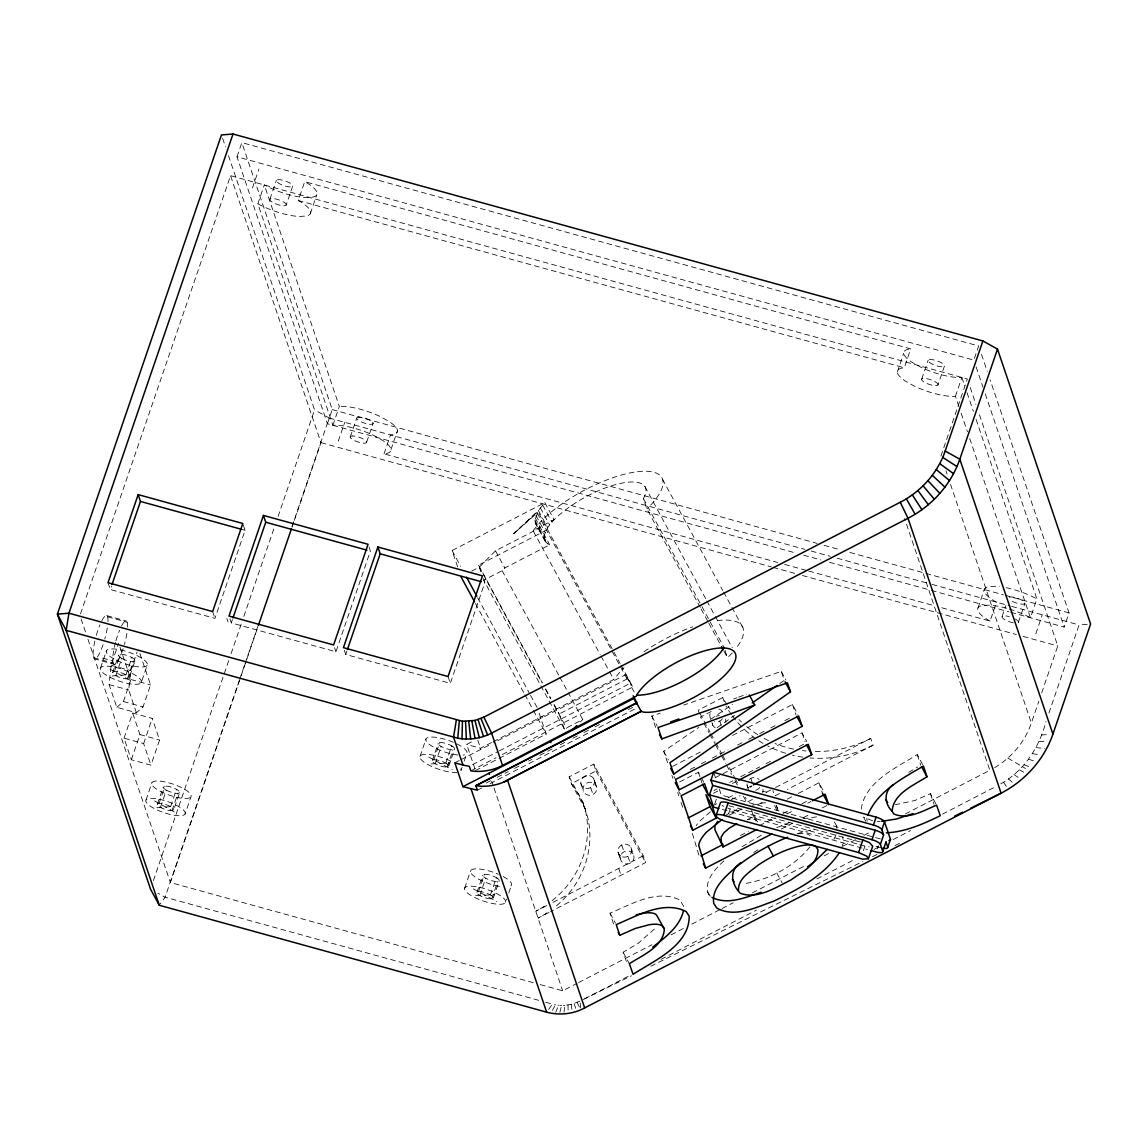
<?xml version="1.0" encoding="UTF-8"?>
<svg xmlns="http://www.w3.org/2000/svg" width="1148" height="1148" viewBox="0 0 1148 1148"><rect width="100%" height="100%" fill="white"/><g stroke="black" fill="none" stroke-linecap="round" stroke-linejoin="round"><path stroke-width="0.75" stroke-dasharray="5 3.75" d="M139.927 653.542L150.56 684.94L143.026 706.953L136.411 712.721L116.795 707.312L109.103 684.595L111.098 665.194L118.631 643.181M136.411 712.721L128.72 690.005L130.714 670.604L137.1 651.978M564.012 1012.177L564.902 1005.375L571.144 1004.428L580.041 1001.156M545.013 541.081L535.714 523.919L534.896 520.144L538.355 510.487L544.841 502.652L554.154 519.829C548.084 525.31 538.125 539.79 549.705 544.798L504.804 567.973L502.121 570.7L483.681 580.214L564.299 729.037L582.739 719.509L568.317 692.89M559.88 1012.278L561.616 1005.447L564.902 1005.375M836.06 834.783L832.329 842.618M841.742 847.942L843.306 842.819L842.761 836.863M80.518 613.85L230.547 175.658L967.348 378.984L963.33 390.707M237.005 156.788L241.855 142.625L978.656 345.964L973.805 360.113L237.005 156.788L327.41 423.756L795.033 552.805M243.247 524.851L245.098 530.304L214.949 618.37L110.323 589.498L111.485 586.111M252.474 187.885L258.931 169.014M257.855 203.784L264.313 184.914A34.282 9.629 18.9 0 0 306.2 197.614L313.203 197.054A34.282 9.629 18.9 0 0 304.708 181.642L298.236 200.513A34.282 9.629 18.9 0 1 306.746 215.924L299.728 216.484A34.282 9.629 18.9 0 1 257.855 203.784L332.877 425.32A34.282 9.629 18.9 0 1 373.904 435.494L382.786 440.459A34.282 9.629 18.9 0 1 384.035 453.847L777.684 562.491M100.55 667.964L106.477 650.672M269.909 199.235L276.367 180.365M112.762 672.341L118.689 655.034M114.441 671.652L120.368 654.346M115.805 675.67L121.731 658.364A8.653 2.425 18.9 0 1 123.783 654.618A8.653 2.425 18.9 0 1 134.976 660.861L129.05 678.167A8.653 2.425 18.9 0 1 115.805 675.67A8.653 2.425 18.9 0 1 117.857 671.924A8.653 2.425 18.9 0 1 129.05 678.167M286.196 205.062A8.653 2.425 18.9 0 0 275.003 198.834A8.653 2.425 18.9 0 0 272.951 202.565A8.653 2.425 18.9 0 0 286.196 205.062L292.654 186.191A8.653 2.425 18.9 0 0 281.461 179.949A8.653 2.425 18.9 0 0 279.409 183.694A8.653 2.425 18.9 0 0 292.654 186.191M126.007 674.837L131.934 657.531M127.371 678.855L133.283 661.549M116.795 707.312L123.41 701.543L130.944 679.53L119.751 646.482M141.261 682.529A21.654 6.07 18.9 0 0 113.293 666.931A21.654 6.07 18.9 0 0 108.156 676.287A21.654 6.07 18.9 0 0 141.261 682.529L147.188 665.237A21.654 6.07 18.9 0 0 119.22 649.639A21.654 6.07 18.9 0 0 114.083 658.981A21.654 6.07 18.9 0 0 147.188 665.237M124.027 738.164L132.637 712.994L152.254 718.404L159.572 740.001L150.948 765.156L131.331 759.746L124.027 738.164L143.643 743.574L150.948 765.156M310.304 213.686L316.762 194.816M131.331 759.746L139.956 734.577L132.637 712.994M143.643 743.574L152.254 718.404M145.983 800.041L151.909 782.735M157.391 804.117L163.317 786.825M159.07 803.428L164.996 786.122M160.433 807.446L166.36 790.14A8.653 2.425 18.9 0 1 168.412 786.409A8.653 2.425 18.9 0 1 179.605 792.651L173.678 809.943A8.653 2.425 18.9 0 1 160.433 807.446A8.653 2.425 18.9 0 1 162.485 803.7A8.653 2.425 18.9 0 1 173.678 809.943M368.996 547.022L370.374 551.112L335.919 651.763L231.293 622.89L232.441 619.533M170.636 806.614L176.562 789.322M171.999 810.631L177.911 793.34M153.402 880.602L228.768 660.473M231.078 653.7L241.525 623.221M243.835 616.447L273.985 528.396M278.046 516.543L314.566 409.865L228.366 155.31M185.086 814.018A20.779 5.826 18.9 0 0 158.223 799.051A20.779 5.826 18.9 0 0 153.301 808.02A20.779 5.826 18.9 0 0 185.086 814.018L190.999 796.726A20.779 5.826 18.9 0 0 164.15 781.745A20.779 5.826 18.9 0 0 159.213 790.728A20.779 5.826 18.9 0 0 190.999 796.726M239.329 680.477L165.111 897.219L160.246 903.921M239.903 678.784L244.538 665.237M245.127 663.544L257.87 626.291M292.08 526.387L329.189 418.016L314.566 409.865M533.303 982.674L170.349 882.511L257.812 627.038M291.994 527.219L293.73 522.139M294.304 520.446L320.952 442.626L230.547 175.658M327.41 423.756L332.26 409.606L241.855 142.625M332.877 425.32L339.334 406.449L264.313 184.914M338.258 441.219L344.73 422.349M350.226 437.087L356.684 418.216M366.686 442.08L373.143 423.21M384.035 453.847L390.492 434.977A34.282 9.629 18.9 0 0 389.244 421.574L380.361 416.624A34.282 9.629 18.9 0 0 339.334 406.449M391.023 449.471L397.495 430.6M483.423 578.592L484.8 582.682L450.346 683.333L345.72 654.46L346.868 651.103M420.039 756.374L425.951 739.082M432.308 760.622L438.235 743.316M433.844 759.861L439.756 742.555M435.178 763.707L441.105 746.415M445.811 763.176L451.738 745.884M447.16 767.022L453.073 749.73M448.681 766.276L454.608 748.97M462.041 767.366L460.965 770.509A21.654 6.07 18.9 0 0 459.286 766.721M464.194 761.067L466.877 753.203M464.667 888.165L470.58 870.858M476.937 892.398L482.863 875.106M478.458 891.637L484.384 874.346M479.807 895.497L485.733 878.191M490.44 894.952L496.366 877.66M491.774 898.812L497.701 881.506M493.31 898.052L499.236 880.746M505.579 902.285A21.654 6.07 18.9 0 0 476.75 886.773A21.654 6.07 18.9 0 0 473.033 896.617A21.654 6.07 18.9 0 0 505.579 902.285L506.655 899.142M508.822 892.857L511.506 884.993M714.716 803.973L716.338 799.252M728.65 813.631L730.257 808.924L858.058 844.182M897.277 372.139L903.734 353.268M958.853 406.435L955.423 396.29A34.282 9.629 18.9 0 1 914.396 386.115L905.514 381.165A34.282 9.629 18.9 0 1 904.265 367.762L910.723 348.892L304.708 181.642M921.7 379.113L928.158 360.242M937.988 384.939A8.653 2.425 18.9 0 0 926.795 378.696A8.653 2.425 18.9 0 0 924.743 382.442A8.653 2.425 18.9 0 0 937.988 384.939L944.445 366.069A8.653 2.425 18.9 0 0 933.267 359.826A8.653 2.425 18.9 0 0 931.2 363.572A8.653 2.425 18.9 0 0 944.445 366.069M955.423 396.29L961.88 377.419A34.282 9.629 18.9 0 1 920.854 367.245L911.971 362.28A34.282 9.629 18.9 0 1 910.723 348.892M940.958 456.043L962.756 392.386M863.339 850.812L864.961 846.09L869.237 846.894M877.216 848.817L878.292 845.66M977.996 607.923L984.467 589.053M941.719 607.751L990.05 621.097L996.521 602.226A34.282 9.629 18.9 0 1 988.012 586.815L995.029 586.255A34.282 9.629 18.9 0 1 999.578 586.614M1002.104 616.548L1005.878 605.541M1018.391 622.374L1024.848 603.504M1009.279 609.028A34.282 9.629 18.9 0 1 1030.445 617.825L1036.902 598.955L975.628 418.001M1035.826 633.725L1042.284 614.854M994.642 767.668A83.617 78.451 -18.7 0 0 1031.378 723.01L1038.825 701.241M1041.695 692.861L1057.753 645.951L978.785 412.778M1010.728 612.314L1064.21 627.081L1069.061 612.932L990.093 379.758M1000.712 783.869C1024.131 770.911 1039.471 747.018 1046.015 721.489M1048.913 713.023L1079.063 624.957L1087.3 624.297M555.704 1012.321L558.617 1005.261L561.616 1005.447M564.299 729.037L559.205 713.984L627.095 678.956L627.741 677.578L625.703 674.651L493.54 742.856M502.394 754.494L631.744 687.537L632.404 686.174L620.953 665.022M700.309 607.464L646.841 508.779L643.382 498.562L644.444 496.567A57.156 19.545 -28.4 0 0 617.366 484.126A57.156 19.545 -28.4 0 0 554.642 519.298L533.088 530.692L600.131 654.446M552.403 1010.355L555.532 1004.816L558.617 1005.261M809.857 846.894C793.785 867.027 768.457 880.157 743.1 883.86M548.601 1009.479L552.504 1004.127L555.532 1004.816M533.088 530.692L541.095 521.149A76.199 26.045 -28.4 0 1 636.724 471.799A76.199 26.045 -28.4 0 1 648.692 507.143L646.841 508.779M493.152 741.723L613.721 679.516L621.714 669.973A76.199 26.045 -28.4 0 1 623.967 667.749M654.374 929.048L638.144 943.355L623.163 952.237L626.865 962.856M471.699 571.101L479.376 567.126L495.506 550.796L540.407 527.635L535.714 523.919M580.357 721.934L582.739 719.509M627.095 678.956L537.164 512.955L513.73 533.662L538.355 510.487L547.653 527.664M513.73 533.662L537.824 511.578L620.107 663.472M723.914 860.914C714.228 869.61 700.897 884.591 710.641 897.722M724.072 651.332L727.459 657.603L729.31 655.967A76.199 26.045 -28.4 0 0 734.304 650.5M710.339 811.866L700.136 820.791A47.542 16.259 -28.4 0 0 696.162 825.656M717.17 727.66L734.677 715.319M779.908 683.447L784.285 680.362L781.243 671.408L683.749 705.059M667.576 762.631L663.716 751.266L698.816 727.373M710.512 719.423L732.453 704.485M741.995 846.765L763.635 833.864M753.719 852.476L759.359 848.889M908.742 772.317L917.639 767.022M724.546 815.869L738.566 808.766M729.138 815.295L741.608 809.024M922.676 764.611L917.252 754.595C895.698 768.155 863.153 782.606 861.014 811.234M457.621 566.854L452.082 550.523L544.841 502.652M480.854 571.847L478.587 565.16L546.462 530.132M474.971 768.902L466.676 744.406L474.526 740.36M491.574 742.541L480.538 748.238L466.676 744.406M454.852 762.832L459.458 760.45M460.994 759.66L491.961 743.674M472.488 764.712L497.744 751.682M499.323 750.864L630.352 683.247L625.703 674.651M470.852 770.839L496.079 757.766M475.516 770.538L497.514 759.187M499.079 758.369L546.204 734.06L538.469 711.2M486.106 783.036L490.842 780.597M497.156 777.34L508.205 771.628M514.519 768.371L519.255 765.931M528.74 761.038L531.897 759.416M539.79 755.341L546.104 752.084M547.682 751.266L552.418 748.826M560.31 744.751L566.624 741.493M572.938 738.236L577.674 735.782M583.988 732.524L588.723 730.085M595.037 726.827L599.773 724.374M628.2 709.708L632.935 707.268M477.41 790.197L482.146 787.758M490.038 783.682L635.274 708.732M569.121 776.852L582.897 802.28L585.207 809.096L571.431 783.668L569.121 776.852L593.703 764.166L643.311 855.748L645.621 862.564L550.581 911.612M727.172 704.872A110.839 103.98 -18.7 0 1 722.781 697.554L698.199 710.239L699.577 714.329M593.703 764.166L596.013 770.982L571.431 783.668L578.721 794.359L584.275 806.011L587.977 818.366A94.868 88.999 -18.7 0 1 553.881 907.925M711.258 711.502L700.51 717.055L703.021 721.705M672.556 766.39L700.954 751.739M732.51 735.452L792.45 704.513L797.889 714.53M690.264 769.433L694.999 766.993M701.313 763.736L706.034 761.296M712.348 758.039L728.133 749.902M737.59 745.009L742.325 742.569M748.64 739.312L753.375 736.873M759.689 733.615L764.41 731.176M770.724 727.918L775.46 725.479M784.931 720.585L789.666 718.146M679.63 781.946L698.386 772.26L700.711 776.55M715.104 777.756L721.432 774.484M723.01 773.666L802.065 732.869L806.714 741.465M713.884 790.57L717.041 788.949M729.683 782.419L732.855 780.784M740.761 776.708L759.732 766.907M766.046 763.65L770.796 761.196M799.252 746.516L804.002 744.062M713.41 793.282L719.724 790.011M732.381 783.481L735.538 781.86M712.176 806.097L716.912 803.657M727.99 797.946L735.897 793.856M746.961 788.145L751.696 785.706M546.706 905.6L535.757 911.254A94.868 88.999 -18.7 0 0 547.467 904.15M552.977 902.371L643.311 855.748M752.414 799.439L747.807 801.821L745.282 797.171M766.247 792.307L772.389 789.135M775.574 787.499L870.744 738.379L873.054 745.195L787.399 789.408M549.017 912.416L538.053 918.07A94.868 88.999 -18.7 0 0 549.777 910.967M757.795 804.676L762.415 802.294M779.463 793.498L774.699 795.951L772.862 790.498M747.463 819.672L753.59 816.515L751.639 810.761L757.838 822.198L755.614 819.414L747.951 819.485M787.227 799.151L791.991 796.698M798.334 793.412L818.955 782.778L824.393 792.794M740.431 835.486L748.324 831.425M759.359 825.713L775.144 817.577M783.036 813.501L790.915 809.44M801.964 803.729L808.278 800.472M787.083 813.875L793.44 810.588M807.718 803.227L810.89 801.591M781.343 829.028L792.393 823.331M803.428 817.62L808.163 815.18M822.37 807.862L827.091 805.408M540.206 984.582L562.678 990.781L577.028 983.377M578.621 982.559L651.949 944.718M671.078 934.845L683.821 928.258M691.799 924.154L720.485 909.345M722.078 908.513L733.242 902.759M752.37 892.886L806.556 864.918M824.092 855.877L830.478 852.577M843.22 846.004L855.978 839.418M863.942 835.314L870.327 832.013M905.385 813.918L989.863 770.322L904.624 518.595M584.806 998.688L629.305 975.728M661.09 959.326L756.446 910.12M816.845 878.952L854.987 859.264M874.059 849.42L878.823 846.966M893.13 839.575L910.608 830.564M942.393 814.162L996.435 786.265M583.256 999.564L631.472 975.757M650.758 966.229L862.894 861.445M872.523 856.681L877.345 854.299M895.024 845.574L899.845 843.192M935.792 803.686L930.368 793.67L914.87 800.515L895.268 804.705M731.233 799.568L740.058 795.779M613.549 923.882L610.047 913.162C631.185 904.337 657.13 888.667 679.917 900.061L685.284 909.015M776.765 827.622L789.437 822.671M733.615 698.989L736.93 697.783M738.58 697.18L746.874 694.153M655.651 727.445L651.806 716.079L660.215 713.181M797.329 833.62L814.406 829.186M752.227 805.222L763.061 802.969A47.542 16.259 -28.4 0 1 766.017 802.811M802.969 818.768L817.706 816.716M112.26 675.957L129.566 674.55M1041.365 735.036L1049.616 734.376M156.874 807.733L174.195 806.327M877.144 821.523L880.129 821.365M431.031 763.922L449.973 762.961M475.645 895.698L494.601 894.751M1038.897 741.421L1046.876 741.45M1035.912 747.606L1044.838 748.439M872.681 820.791L864.214 817.376M1032.439 753.59L1039.213 754.853M298.236 200.513L904.265 367.762M332.26 409.606L817.132 543.406M824.034 545.314L839.561 549.605M849.922 552.461L924.111 572.924M925.848 573.412L1003.495 594.836M1005.218 595.31L1069.061 612.932M329.189 418.016L804.863 549.332M811.249 551.054L830.248 556.292M837.165 558.201L930.913 584.117M932.19 584.432L1009.953 605.886M1011.675 606.359L1079.063 624.957M803.657 555.187L820.92 559.937M829.545 562.319L929.622 589.943M931.344 590.416L1008.992 611.841M784.601 564.4L807.044 570.585M808.766 571.058L934.802 605.843M320.952 442.626L771.312 566.911M773.035 567.385L795.478 573.569M802.38 575.478L1016.339 634.528M1023.241 636.437L1057.753 645.951M241.668 529.357L245.098 530.304M106.678 615.572L126.294 620.982M107.553 616.777L127.17 622.202M880.373 838.93L721.331 795.047L719.136 788.547M729.009 805.767L860.397 842.015M875.953 846.32L881.133 847.741M859.78 844.655L864.961 846.09M722.279 809.498L867.486 849.563M102.603 658.105L112.404 660.817M93.562 657.675L113.178 663.085M94.897 641.058A22.515 4.563 -74.6 0 0 94.452 658.88L114.068 664.305A22.515 4.563 -74.6 0 0 123.998 645.894M111.098 665.194L130.714 670.604M130.944 679.53L150.56 684.94M109.103 684.595L128.72 690.005M123.41 701.543L143.026 706.953M139.956 734.577L159.572 740.001M538.728 1000.324L165.111 897.219L157.807 893.144M545.616 1002.218L552.504 1004.127M1028.493 759.287L1036.457 761.612M1024.088 764.712L1030.029 767.108M626.478 676.933L632.404 686.174M1019.28 769.791L1024.719 772.719M428.721 757.106L452.269 769.777M473.349 888.882L496.897 901.567M109.95 669.141L131.877 681.367M154.578 800.917L176.491 813.143M1007.8 758.053L1025.508 768.5M1014.014 774.57L1018.95 777.942M1008.504 778.861L1013.713 783.481M1003.553 782.262L1007.284 787.772M707.541 891.996L710.612 896.645M834.28 821.925L838.112 828.282M776.019 805.566L779.248 812.741M863.468 817.017L865.807 821.308M781.243 671.408L785.892 679.989M662.511 479.247L722.752 590.474M723.613 592.038L743.129 628.071M644.903 486.508L705.991 599.27M706.838 600.835L714.472 614.926M715.319 616.49L732.281 647.816M643.382 498.562L701.098 605.096M701.945 606.661L724.001 647.386M701.155 609.043L707.943 621.57M708.79 623.134L720.671 645.061M776.206 805.466L777.756 808.335M774.541 805.695L778.416 812.856M699.878 713.339L709.966 731.965M710.813 733.529L715.017 741.278M715.85 742.842L721.748 753.705M722.58 755.255L725.952 761.468M729.31 767.668L734.361 776.981M735.194 778.545L738.566 784.744M703.868 723.269L708.919 732.582M709.751 734.132L714.802 743.445M715.635 744.995L720.686 754.308M721.532 755.858L725.737 763.621M726.569 765.171L731.62 774.484M734.978 780.697L737.504 785.361M743.387 796.224L746.76 802.423M753.59 816.515L756.69 822.241M776.751 872.939L782.19 882.955M701.485 777.985L703.824 782.276M542.645 504.991L551.944 522.168M540.306 507.789L549.619 524.952M651.806 716.079L657.23 726.096M631.744 687.537L634.844 693.263M663.716 751.266L668.366 759.847M535.944 515.538L545.257 532.701M535.198 517.935L549.705 544.798M674.048 776.608L675.598 779.463M534.896 520.144L547.668 543.865M535.068 522.153L546.118 542.602M678.812 791.532L680.362 794.387M600.978 656.01L608.627 670.116M609.473 671.68L613.721 679.516M495.506 550.796L504.804 567.973M502.121 570.7L558.976 675.655M559.822 677.22L567.471 691.311M596.013 770.982L645.621 862.564M478.587 565.16L542.229 682.644M545.63 688.915L550.724 698.314M554.111 704.585L559.205 713.984M479.376 567.126L482.763 573.397M483.624 574.961L542.157 683.017M545.544 689.274L550.638 698.673M554.025 704.944L566.753 728.435M452.082 550.523L460.621 566.265M477.668 597.735L529.687 693.765M530.534 695.329L537.364 707.929M475.43 603.403L524.033 693.134M524.894 694.698L532.572 708.876M533.418 710.44L546.204 734.06M610.047 913.162L615.471 923.179M623.163 952.237L629.362 963.689M577.171 1002.491L579.309 1006.94M930.368 793.67L934.07 804.274M981.511 354.402L987.237 371.306M976.101 366.872L982.961 387.149M985.257 393.908L1064.21 627.081M970.204 387.436L975.929 404.326M961.88 377.419L964.75 385.871M967.032 392.645L973.332 411.242M961.149 413.208L967.448 431.806M969.744 438.565L1030.445 617.825M945.952 470.766L947.1 474.153M950.53 484.312L1031.378 723.01M792.45 704.513L795.966 714.888M802.065 732.869L805.078 741.766M818.955 782.778L822.47 793.153M724.991 650.313L727.459 657.603M750.806 778.301L752.643 783.754M722.781 697.554L724.173 701.643M747.161 785.605L749.013 791.058M719.796 721.059L721.174 725.149M711.932 722.609L712.851 725.335M713.64 772.317L715.835 778.818M698.386 772.26L699.921 776.765M700.424 778.272L701.945 782.778M671.91 775.431L672.915 778.401M677.707 792.565L678.812 795.837M681.037 802.395L683.261 808.938M698.874 855.059L692.545 833.993A47.542 16.259 -28.4 0 1 693.622 830.061M630.352 683.247L631.127 685.514M630.97 847.468L633.868 855.877A6.931 6.501 -18.7 0 1 624.971 863.755A6.931 6.501 -18.7 0 1 622.546 852.749A6.931 6.501 -18.7 0 1 633.868 855.877M627.927 856.365L630.238 863.181M621.728 844.914L624.024 851.73M594.348 780.367A6.931 6.501 -18.7 0 1 585.466 788.245A6.931 6.501 -18.7 0 1 583.026 777.253A6.931 6.501 -18.7 0 1 594.348 780.367L596.659 787.184A6.931 6.501 -18.7 0 1 587.762 795.062A6.931 6.501 -18.7 0 1 585.337 784.07A6.931 6.501 -18.7 0 1 596.659 787.184M593.76 778.789L596.07 785.605M618.672 853.811L620.982 860.627M618.083 852.218L620.394 859.034M618.729 868.433L621.039 875.25M590.718 787.672L593.028 794.488M580.874 783.539L583.772 791.948M542.014 716.51L542.401 717.644M477.783 740.087L480.926 749.371M491.688 781.128L493.396 786.193M493.97 787.887L562.678 990.781M448.036 676.516L450.346 683.333M222.612 138.334L225.496 146.829M344.343 650.371L345.72 654.46M334.527 647.673L335.919 651.763M229.916 618.801L231.293 622.89M226.874 618.571L228.022 621.986M212.638 611.554L214.949 618.37M108.012 582.682L110.323 589.498M81.078 618.916L85.655 632.433M87.951 639.192L170.349 882.511M917.252 754.595L920.768 765.3M574.201 1003.582L575.665 1008.288M582.897 802.28L585.667 811.55A94.868 88.999 -18.7 0 1 548.859 903.16M571.144 1004.428L572.163 1010.957M836.562 825.412L836.835 828.382M866.826 818.208L867.084 821.193M580.185 1002.907L580.745 1009.896M568.045 1005.031L568.116 1011.732M457.148 772.403A21.654 6.07 18.9 0 1 428.405 764.841A21.654 6.07 18.9 0 1 423.856 754.48A21.654 6.07 18.9 0 1 452.585 762.057M457.923 755.04A21.654 6.07 18.9 0 1 426.195 741.005A21.654 6.07 18.9 0 1 450.934 741.321A21.654 6.07 18.9 0 1 463.06 755.111M179.605 792.651A8.653 2.425 18.9 0 1 166.36 790.14M134.976 660.861A8.653 2.425 18.9 0 1 121.731 658.364M717.342 620.623A76.199 26.045 -28.4 0 1 735.409 649.151M643.971 651.734A76.199 26.045 -28.4 0 1 692.775 626.794M759.66 787.399A6.931 6.501 -18.7 0 1 755.298 790.384M747.75 787.198A6.931 6.501 -18.7 0 1 747.032 783.912M749.314 779.32A6.931 6.501 -18.7 0 1 759.029 779.478M722.451 718.72A6.931 6.501 -18.7 0 1 714.544 721.633M710.54 718.519A6.931 6.501 -18.7 0 1 710.928 711.975M718.849 709.048A6.931 6.501 -18.7 0 1 723.427 713.755M870.744 738.379A110.839 103.98 -18.7 0 1 814.922 751.481M805.953 750.993A110.839 103.98 -18.7 0 1 802.395 750.591M793.584 749.113A110.839 103.98 -18.7 0 1 774.929 743.488M768.5 740.647A110.839 103.98 -18.7 0 1 760.765 736.542M757.78 734.734A110.839 103.98 -18.7 0 1 746.559 726.555M741.421 721.949A110.839 103.98 -18.7 0 1 738.968 719.523M730.099 709.077A110.839 103.98 -18.7 0 1 728.119 706.278M873.054 745.195A110.839 103.98 -18.7 0 1 810.043 757.953M802.926 757.163A110.839 103.98 -18.7 0 1 792.421 755.154M785.576 753.26A110.839 103.98 -18.7 0 1 767.668 745.899M763.076 743.359A110.839 103.98 -18.7 0 1 757.178 739.642M755.743 738.652A110.839 103.98 -18.7 0 1 743.717 728.765M741.278 726.34A110.839 103.98 -18.7 0 1 736.657 721.26M735.552 719.94A110.839 103.98 -18.7 0 1 732.41 715.893M731.405 714.501A110.839 103.98 -18.7 0 1 725.909 705.862M762.946 789.264A6.931 6.501 -18.7 0 1 762.746 792.651M750.448 787.471A6.931 6.501 -18.7 0 1 751.624 786.136M725.149 718.992A6.931 6.501 -18.7 0 1 725.866 722.279M715.233 727.76A6.931 6.501 -18.7 0 1 712.262 723.742M715.893 716.438A6.931 6.501 -18.7 0 1 719.38 715.62M121.516 626.019A22.515 4.563 -74.6 0 1 127.485 628.63M126.897 633.409A22.515 4.563 -74.6 0 1 124.4 644.487M114.068 664.305A22.515 4.563 -74.6 0 1 115.561 642.22M115.948 640.799A22.515 4.563 -74.6 0 1 119.579 630.223M101.899 620.609A22.515 4.563 -74.6 0 1 107.869 623.221M107.281 627.999A22.515 4.563 -74.6 0 1 104.784 639.063M103.062 644.616A22.515 4.563 -74.6 0 1 94.452 658.88M96.332 635.389A22.515 4.563 -74.6 0 1 99.962 624.799M503.14 876.527A21.654 6.07 18.9 0 1 507.689 886.887M499.409 886.385A21.654 6.07 18.9 0 1 470.479 871.662A21.654 6.07 18.9 0 1 498.419 874.259M1006.165 587.704A34.282 9.629 18.9 0 1 1036.902 598.955M990.05 621.097A34.282 9.629 18.9 0 1 981.554 605.685L988.572 605.125A34.282 9.629 18.9 0 1 1007.671 608.555M1009.149 597.218A8.653 2.425 18.9 0 1 1021.232 599.859A8.653 2.425 18.9 0 1 1022.696 604.207A8.653 2.425 18.9 0 1 1010.111 600.045M1015.349 619.045A8.653 2.425 18.9 0 1 1017.802 622.833M1013.297 622.79A8.653 2.425 18.9 0 1 1002.276 617.595A8.653 2.425 18.9 0 1 1009.293 616.62M798.104 833.764A38.688 13.231 -28.4 0 1 810 835.543M762.473 791.446A47.542 16.259 -28.4 0 1 766.792 792.307M730.257 808.924A9.356 2.626 18.9 0 1 727.932 808.178M723.714 806.298A9.356 2.626 18.9 0 1 722.092 805.279M358.922 417.097L357.674 417.241A8.653 2.425 18.9 0 0 360.099 421.287A8.653 2.425 18.9 0 0 370.904 424.344L372.167 424.186A8.653 2.425 18.9 0 0 369.728 420.139A8.653 2.425 18.9 0 0 358.922 417.097M352.465 435.967L351.202 436.111A8.653 2.425 18.9 0 0 353.641 440.158A8.653 2.425 18.9 0 0 364.447 443.214L365.695 443.056A8.653 2.425 18.9 0 0 363.27 439.01A8.653 2.425 18.9 0 0 352.465 435.967M452.814 746.53L451.25 745.583A8.653 2.425 18.9 0 0 440.445 742.512A8.653 2.425 18.9 0 0 440.028 745.755L441.578 746.702A8.653 2.425 18.9 0 0 452.384 749.773A8.653 2.425 18.9 0 0 452.814 746.53M446.888 763.836L445.338 762.889A8.653 2.425 18.9 0 0 434.532 759.818A8.653 2.425 18.9 0 0 434.102 763.061L435.666 763.994A8.653 2.425 18.9 0 0 446.472 767.065A8.653 2.425 18.9 0 0 446.888 763.836M497.443 878.32L495.879 877.373A8.653 2.425 18.9 0 0 485.073 874.302A8.653 2.425 18.9 0 0 484.657 877.531L486.207 878.478A8.653 2.425 18.9 0 0 497.012 881.549A8.653 2.425 18.9 0 0 497.443 878.32M491.516 895.612L489.966 894.665A8.653 2.425 18.9 0 0 479.147 891.594A8.653 2.425 18.9 0 0 478.73 894.837L480.28 895.784A8.653 2.425 18.9 0 0 491.1 898.855A8.653 2.425 18.9 0 0 491.516 895.612M622.675 856.939A6.931 6.501 -18.7 0 0 631.558 849.061A6.931 6.501 -18.7 0 0 620.236 845.933A6.931 6.501 -18.7 0 0 622.675 856.939"/><path stroke-width="1.5" d="M997.497 349.107L959.814 459.186C951.075 484.657 931.846 505.967 907.996 518.25L491.602 733.127C482.533 737.777 472.158 739.8 462.013 738.81L462.443 721.26L68.937 613.204L57.4 614.151L150.503 889.069L159.271 905.255L546.649 1012.163C559.234 1015.55 573.182 1014.201 584.662 1007.915L1001.099 793.182C1024.949 780.884 1044.178 759.574 1052.917 734.103L1090.6 624.024L997.497 349.107L982.889 340.942L233.001 134.015L221.464 134.947L57.4 614.151L66.168 630.338L159.271 905.255M868.405 858.747L866.74 856.178L858.575 852.534L723.871 815.367A9.356 2.626 18.9 0 0 716.079 815.998A9.356 2.626 18.9 0 0 725.952 821.494L862.909 859.192L868.405 858.747L872.724 846.176L869.423 842.575L862.88 839.963L728.176 802.782A9.356 2.626 18.9 0 0 720.427 802.71L716.122 815.281M462.013 738.81L457.736 738.207L459.358 720.815M456.316 720.112L453.546 737.231L462.974 765.07L469.331 766.347L470.852 770.839L472.962 771.14A50.168 47.068 -18.7 0 0 502.551 765.458L636.394 696.119L637.571 693.665A57.156 19.545 -28.4 0 1 712.664 648.936A57.156 19.545 -28.4 0 1 721.805 678.109A57.156 19.545 -28.4 0 1 643.339 712.09L641.172 711.33L636.537 702.763L475.875 785.691L477.41 790.197L462.931 786.681L454.852 762.832L462.974 765.07M683.505 910.665C679.688 926.881 665.28 937.457 652.738 947.057M867.687 815.467C877.158 791.474 902.314 778.401 923.451 766.046L926.967 776.751C913.937 785.175 892.972 793.713 892.154 811.378L893.905 814.032C908.054 820.031 923.623 810.588 936.567 805.107L940.269 815.726C923.322 823.92 905.413 831.97 886.328 832.817M233.001 134.015L68.937 613.204L66.168 630.338L457.736 738.207M138.162 494.616L108.012 582.682L212.638 611.554L242.788 523.488L138.162 494.616L140.472 501.432L112.059 584.418M263.452 515.423L228.983 616.074L333.609 644.946L368.063 544.296L263.452 515.423L265.748 522.24L233.015 617.854M258.4 625.344L291.405 528.912M377.879 546.993L343.424 647.644L448.036 676.516L482.504 575.865L377.879 546.993L380.189 553.81L347.442 649.424M718.835 808.551L713.64 807.116L709.493 794.846L712.721 785.404L710.942 780.181L713.64 772.317L876.139 817.161A7.964 2.239 18.9 0 1 884.534 821.853L890.461 839.346L887.763 847.21A7.964 2.239 18.9 0 1 883.056 848.2M723.871 815.367L728.176 802.782M462.443 721.26L474.971 720.427L483.868 717.141L900.247 502.264C920.94 491.602 937.629 473.12 945.191 451.035L982.889 340.942M858.575 852.534L862.88 839.963M870.945 850.525L876.139 851.96A7.964 2.239 18.9 0 0 882.769 851.414L880.387 844.368L883.616 834.94L881.851 829.717A7.964 2.239 18.9 0 0 873.441 825.025L876.139 817.161M880.387 844.368A7.964 2.239 18.9 0 0 871.978 839.69L875.207 830.248L712.721 785.404M881.851 829.717L884.534 821.853M882.769 851.414L885.998 841.986L887.763 847.21M724.001 647.386L723.728 647.903A57.156 19.545 -28.4 0 1 636.925 695.143M839.432 852.591C824.02 875.809 798.047 889.499 773.537 901.237C756.03 907.394 734.763 918.099 716.811 908.097L713.74 903.447C711.301 888.394 725.034 877.086 734.964 867.974C750.907 855.203 768.744 844.77 787.729 837.208M717.715 821.322L714.96 825.699L714.903 829.703L723.053 846.908L756.719 829.545M827.234 849.362L815.367 860.885L807.618 866.769M740.503 862.923C728.865 870.701 731.405 884.276 740.302 893.302C757.522 899.659 775.718 887.418 790.843 880.028C801.247 872.38 818.223 864.473 817.95 849.62L816.199 846.994A38.688 13.231 -28.4 0 0 802.753 845.445C786.767 848.429 772.016 855.978 758.527 864.831C750.534 871.519 737.533 878.65 738.551 890.647M893.015 784.83C883.702 791.618 884.204 803.413 892.154 811.378M571.991 730.401L576.77 725.565M752.184 702.992L776.981 685.5M670.676 768.356L673.776 774.082L790.484 691.814L787.442 682.859L658.005 727.531L661.865 738.896L754.738 704.987L749.314 694.971M754.738 704.987L669.915 762.702L673.776 774.082M722.121 819.485L706.35 832.243A47.542 16.259 -28.4 0 0 698.745 845.445L705.618 868.103L771.872 833.907M736.873 823.661L729.21 828.225L723.914 832.774L721.159 837.136L721.116 841.154L723.053 846.908M462.931 786.681L633.782 698.515L636.882 704.241M503.613 782.147L641.172 711.33L503.613 782.147A50.168 47.068 -18.7 0 1 477.984 785.993L475.875 785.691L637.025 702.935L633.151 695.76M679.114 789.838L802.179 726.34L798.664 715.965L675.598 779.463L679.114 789.838L675.239 782.692M738.695 780.224L808.264 744.32L811.78 754.695L753.275 784.888M688.14 817.964L710.038 806.671L705.977 794.66L712.176 806.097L716.237 818.108L692.789 830.219L690.465 825.929M700.983 855.848L723.082 844.44M812.468 800.773L825.168 794.215L828.669 804.605M954.49 816.199L962.526 812.224M970.562 808.264L1001.099 793.182L907.996 518.25L900.247 502.264M619.762 935.319L635.274 928.459L649.151 924.743A38.688 13.231 -28.4 0 1 662.597 926.293L664.348 928.933C663.558 946.684 642.435 955.222 629.362 963.689L633.065 974.293C654.116 960.675 689.546 945.464 689.173 916.161L686.117 911.512C663.329 900.118 637.384 915.788 616.246 924.614L619.762 935.319L618.212 932.463M913.019 813.616L896.502 819.012L881.621 821.294M760.995 892.269C745.755 897.492 727.502 905.327 711.975 897.377M670.59 722.006L678.87 718.978M636.222 914.769L642.952 913.306A38.688 13.231 -28.4 0 1 656.398 914.841L664.348 928.933M265.748 522.24L366.944 550.165M380.189 553.81L481.371 581.735M140.472 501.432L241.668 529.357M710.942 780.181L873.441 825.025M709.493 794.846L871.978 839.69M945.191 451.035L959.814 459.186L1052.917 734.103M942.723 457.406L956.958 466.533M939.738 463.605L953.514 473.679M936.266 469.575L949.511 480.567M932.305 475.286L944.962 487.154M927.914 480.696L939.882 493.396M923.092 485.791L934.329 499.265M917.883 490.512L928.33 504.704M885.955 799.926L887.705 802.581M732.338 879.196L734.103 881.851M912.33 494.86L921.916 509.712M906.375 498.82L915.114 514.232M921.543 766.735L926.967 776.751M785.06 681.797L790.484 691.814M796.741 716.323L802.179 726.34M806.355 744.679L811.78 754.695M822.47 793.153L827.895 803.17M721.518 646.64L723.226 649.768M767.926 846.004L773.35 856.021M702.461 784.271L708.66 795.722L704.599 783.711L681.137 795.822L692.789 830.219M710.038 806.671L716.237 818.108M659.526 734.605L661.865 738.896M703.294 863.813L705.618 868.103M466.59 577.272L476.822 596.171M460.936 576.655L474.583 601.839M483.868 717.141L491.602 733.127L502.551 765.458M480.998 718.476L487.642 734.978M550.48 741.508L550.853 742.641M507.574 780.281L584.662 1007.915M489.005 773.221L489.392 774.369M471.053 788.92L546.649 1012.163M478.027 719.581L483.538 736.499M474.971 720.427L479.319 737.662M471.871 721.016L475.028 738.494M468.728 721.36L470.694 738.953M465.571 721.432L466.346 739.068M890.461 839.346A7.964 2.239 18.9 0 1 888.882 840.58M875.207 830.248A7.964 2.239 18.9 0 1 883.616 834.94M885.998 841.986A7.964 2.239 18.9 0 1 885.969 842.589"/></g></svg>
